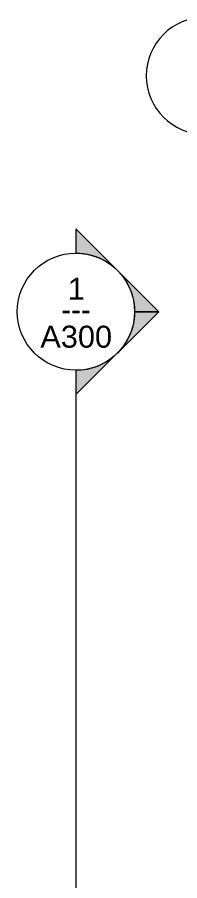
# Model space of a CAD drawing. Header units: inches. Extents: x 8252 to 9002, y -226 to 478.
# Drawn here: x 8588.2 to 8621.4, y 301.1 to 478.1 of the extents above; entities that cross this region are included whole.
import ezdxf

# ---------------------------------------------------------------- set-up
doc = ezdxf.new("R2010")
doc.units = ezdxf.units.IN
doc.header["$MEASUREMENT"] = 0
doc.layers.add('G-ANNO-SYMB', color=111, linetype='Continuous', lineweight=9)
doc.layers.add('S-GRID-IDEN', color=1, linetype='Continuous', lineweight=9)
doc.styles.add('Arial_1', font='arial.ttf', dxfattribs={"height": 4.499999999999996})
doc.styles.add('Century Gothic', font='ufonts.com_century-gothic.ttf', dxfattribs={"height": 4.499999999999996})

# ---------------------------------------------------------------- blocks, each defined once
blk = doc.blocks.new('Grid - Grid Head - Circle-50561-Section 18')
at = {"layer": 'S-GRID-IDEN'}
for start, end in [(0, 180), (180, 359.9999999999991)]:
    blk.add_arc((8434.569381337618, 466.144851089382), 12, start, end, dxfattribs=at)
blk = doc.blocks.new('Section - Section Head - Filled-22785-Section 18')
at = {"layer": 'G-ANNO-SYMB'}
h = blk.add_hatch(color=256, dxfattribs=at)
edge = h.paths.add_edge_path(flags=0)
edge.add_line((8608.219212401667, -199.9807485030786), (8600.16698472335, -191.92852082476))
edge.add_line((8600.16698472335, -191.92852082476), (8600.16698472335, -196.8834657777552))
edge.add_arc((8600.16698472335, -208.8990835732372), 12.01561779548133, 47.921604975378614, 90.0000000000004, ccw=False)
h = blk.add_hatch(color=256, dxfattribs=at)
edge = h.paths.add_edge_path(flags=0)
edge.add_arc((8600.16698472335, -208.8990835732372), 11.99999999999992, -3.979039320256561e-13, 45.00000000000131, ccw=False)
edge.add_line((8612.16698472335, -208.8990835732373), (8617.137547471826, -208.8990835732373))
edge.add_line((8617.137547471826, -208.8990835732373), (8608.652266097588, -200.4138021989987))
h = blk.add_hatch(color=256, dxfattribs=at)
edge = h.paths.add_edge_path(flags=0)
edge.add_line((8608.652266097588, -217.3843649474758), (8617.137547471826, -208.8990835732373))
edge.add_line((8617.137547471826, -208.8990835732373), (8612.16698472335, -208.8990835732373))
edge.add_arc((8600.16698472335, -208.8990835732371), 11.99999999999945, 314.9999999999996, 359.99999999999903, ccw=False)
h = blk.add_hatch(color=256, dxfattribs=at)
edge = h.paths.add_edge_path(flags=0)
edge.add_arc((8600.16698472335, -208.8990835732372), 12.01561779548135, 269.99999999999955, 312.07839502462116, ccw=False)
edge.add_line((8600.16698472335, -220.914701368719), (8600.16698472335, -225.8696463217143))
edge.add_line((8600.16698472335, -225.8696463217143), (8608.219212401667, -217.8174186433959))
for p, q in [((8600.16698472335, -196.8834657777552), (8600.16698472335, -191.92852082476)), ((8600.16698472335, -191.92852082476), (8608.219212401667, -199.9807485030786)), ((8608.652266097588, -200.4138021989987), (8617.137547471826, -208.8990835732373)), ((8617.137547471826, -208.8990835732373), (8608.652266097588, -217.3843649474758)), ((8612.16698472335, -208.8990835732373), (8617.137547471826, -208.8990835732373)), ((8617.137547471826, -208.8990835732373), (8612.16698472335, -208.8990835732373)), ((8608.219212401667, -217.8174186433959), (8600.16698472335, -225.8696463217143)), ((8600.16698472335, -225.8696463217143), (8600.16698472335, -220.914701368719))]:
    blk.add_line(p, q, dxfattribs=at)
for centre, radius, start, end in [((8600.16698472335, -208.914701368719), 11.99999999999999, 89.99999999999993, 269.9999999999995), ((8600.16698472335, -208.8990835732372), 12.01561779548133, 47.92160497537821, 90), ((8600.16698472335, -208.914701368719), 11.9999999999999, 269.9999999999993, 89.99999999999967), ((8600.16698472335, -208.8990835732372), 11.99999999999992, 359.9999999999992, 45.00000000000096), ((8600.16698472335, -208.8990835732371), 11.99999999999945, 314.9999999999992, 359.9999999999987), ((8600.16698472335, -208.8990835732372), 12.01561779548135, 269.9999999999992, 312.0783950246208)]:
    blk.add_arc(centre, radius, start, end, dxfattribs=at)

msp = doc.modelspace()

# ---------------------------------------------------------------- linework, layer by layer
at = {"layer": 'G-ANNO-SYMB'}
msp.add_line((8600.166984723355, 405.7698510893824), (8600.166984723355, -196.8990835732373), dxfattribs=at)

# ---------------------------------------------------------------- block references
at = {"layer": 'G-ANNO-SYMB', "extrusion": (0, 0, -1), "rotation": 180}
msp.add_blockref('Section - Section Head - Filled-22785-Section 18', (0, 208.8707675162789), dxfattribs=at)
at = {"layer": 'S-GRID-IDEN'}
msp.add_blockref('Grid - Grid Head - Circle-50561-Section 18', (192.0000001677581, 0), dxfattribs=at)

# ---------------------------------------------------------------- texts
at = {"layer": 'G-ANNO-SYMB', "char_height": 4.499999999999996, "attachment_point": 1}
for s, insert, width, style in [('1', (8598.506496485472, 424.7241693194661), 4.241999999999996, 'Arial_1'), ('---', (8597.180840942114, 420.4708228627732), 7.726499999999994, 'Century Gothic'), ('A300', (8592.884449241377, 414.9060472247997), 17.87699999999998, 'Arial_1')]:
    msp.add_mtext(s, dxfattribs=dict(at, insert=insert, width=width, style=style))

doc.saveas('drawing.dxf')
